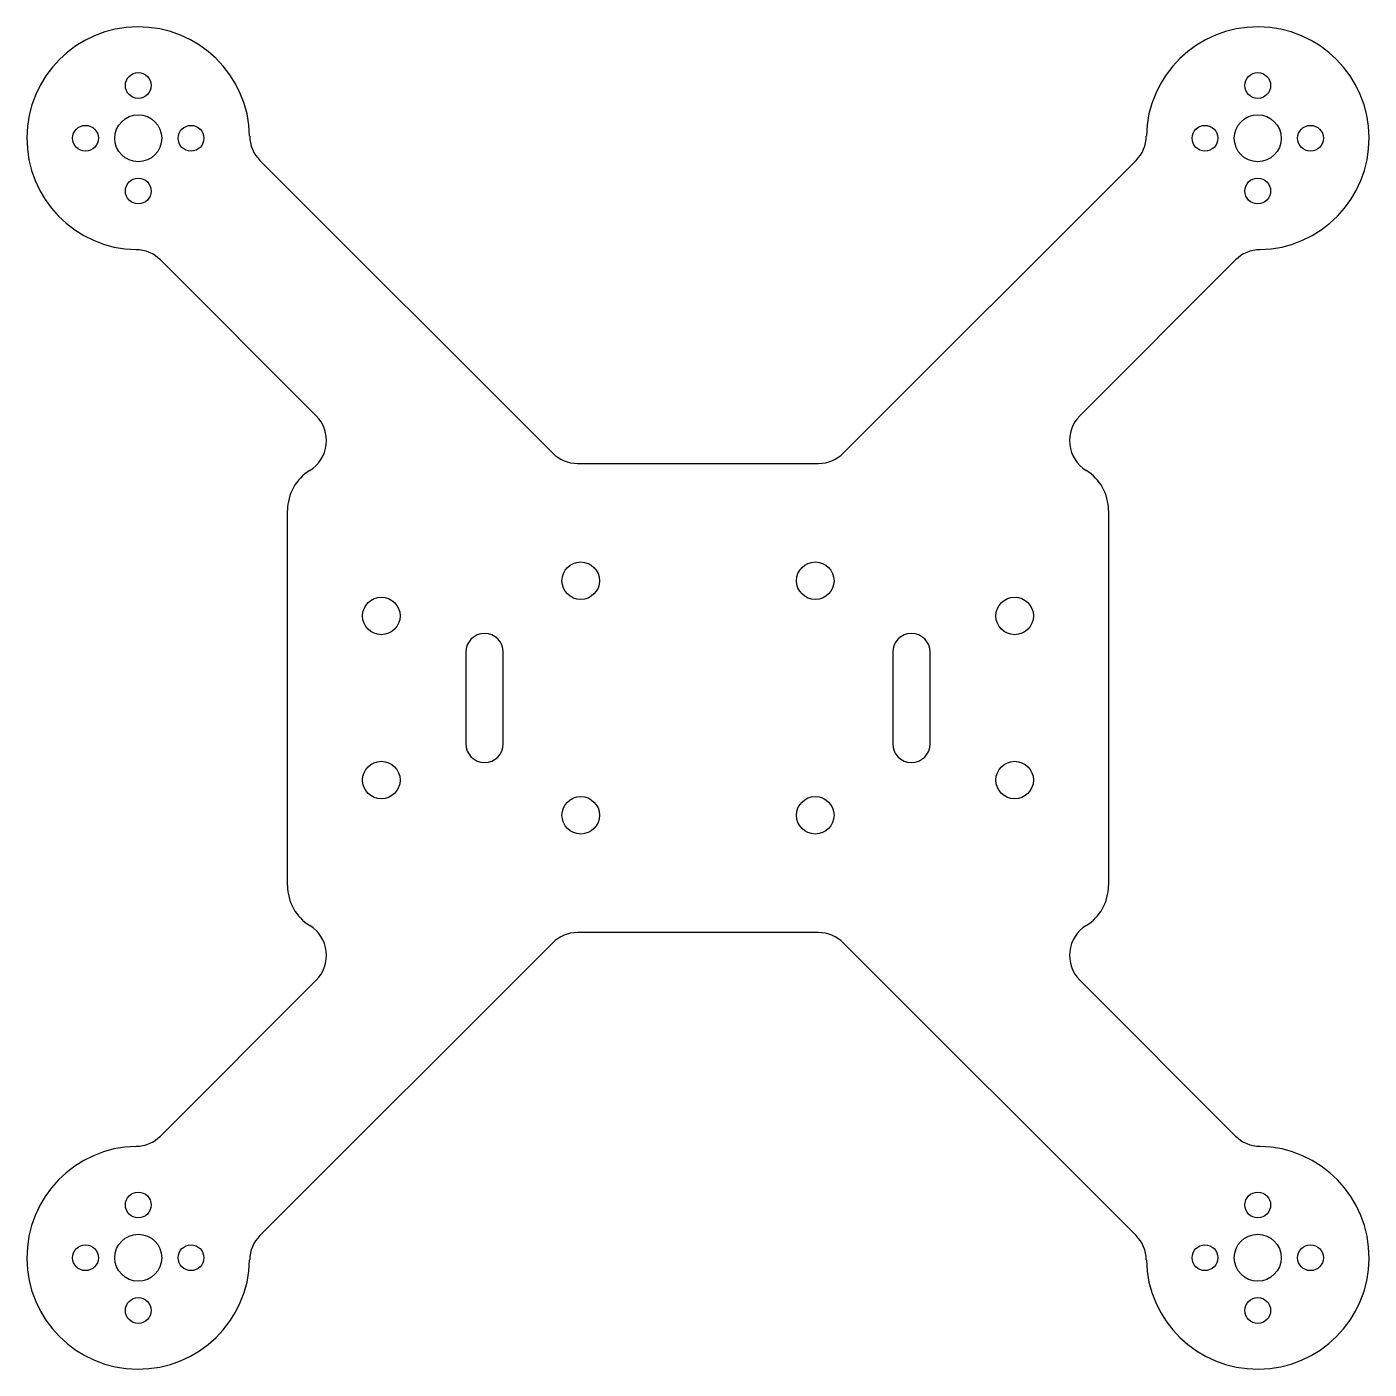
# Model space of a CAD drawing. Header units: millimetres. Extents: x -57 to 57, y -57 to 57.
import ezdxf

# ---------------------------------------------------------------- set-up
doc = ezdxf.new("R2010")
doc.units = ezdxf.units.MM

msp = doc.modelspace()

# ---------------------------------------------------------------- linework, layer by layer
for p, q in [((-37.35, 45.84), (-12.39, 20.88)), ((12.39, 20.88), (37.35, 45.84)), ((-32.56, 24.07), (-45.84, 37.35)), ((45.84, 37.35), (32.56, 24.07)), ((-10.27, 20), (10.27, 20)), ((-35, -16), (-35, 16)), ((35, 16), (35, -16)), ((-19.8, 3.9), (-19.8, -3.9)), ((-16.6, -3.9), (-16.6, 3.9)), ((16.6, 3.9), (16.6, -3.9)), ((19.8, -3.9), (19.8, 3.9)), ((10.27, -20), (-10.27, -20)), ((-12.39, -20.88), (-37.35, -45.84)), ((37.35, -45.84), (12.39, -20.88)), ((-45.84, -37.35), (-32.56, -24.07)), ((32.56, -24.07), (45.84, -37.35))]:
    msp.add_line(p, q)
for centre, radius in [((-47.73, 52.23), 1.1), ((47.73, 52.23), 1.1), ((-47.73, 47.73), 2), ((47.73, 47.73), 2), ((-52.23, 47.73), 1.1), ((-43.23, 47.73), 1.1), ((43.23, 47.73), 1.1), ((52.23, 47.73), 1.1), ((-47.73, 43.23), 1.1), ((47.73, 43.23), 1.1), ((-10, 10), 1.6), ((10, 10), 1.6), ((-27, 7), 1.6), ((27, 7), 1.6), ((-27, -7), 1.6), ((27, -7), 1.6), ((-10, -10), 1.6), ((10, -10), 1.6), ((-47.73, -43.23), 1.1), ((47.73, -43.23), 1.1), ((-47.73, -47.73), 2), ((47.73, -47.73), 2), ((-52.23, -47.73), 1.1), ((-43.23, -47.73), 1.1), ((43.23, -47.73), 1.1), ((52.23, -47.73), 1.1), ((-47.73, -52.23), 1.1), ((47.73, -52.23), 1.1)]:
    msp.add_circle(centre, radius)
for centre, radius, start, end in [((-47.73, 47.73), 9.5, -358.9455, -91.0545), ((47.73, 47.73), 9.5, -448.9455, -181.0545), ((-35.23, 47.96), 3, 181.0545, 225), ((35.23, 47.96), 3, -45, -1.0545), ((-47.96, 35.23), 3, 45, 88.9455), ((47.96, 35.23), 3, 91.0545, 135), ((-34.68, 21.95), 3, -58.2685, 45), ((34.68, 21.95), 3, 135, 238.2685), ((-10.27, 23), 3, 225, 270), ((10.27, 23), 3, -90, -45), ((-31, 16), 4, 121.7315, 180), ((31, 16), 4, 0, 58.2685), ((-18.2, 3.9), 1.6, 0, 180), ((18.2, 3.9), 1.6, 0, 180), ((-18.2, -3.9), 1.6, -180, 0), ((18.2, -3.9), 1.6, -180, 0), ((-31, -16), 4, -180, -121.7315), ((31, -16), 4, 301.7315, 360), ((-34.68, -21.95), 3, -45, 58.2685), ((34.68, -21.95), 3, 121.7315, 225), ((-10.27, -23), 3, 90, 135), ((10.27, -23), 3, 45, 90), ((-47.96, -35.23), 3, -88.9455, -45), ((47.96, -35.23), 3, 225, 268.9455), ((-47.73, -47.73), 9.5, -628.9455, -361.0545), ((47.73, -47.73), 9.5, -538.9455, -271.0545), ((-35.23, -47.96), 3, 135, 178.9455), ((35.23, -47.96), 3, 1.0545, 45)]:
    msp.add_arc(centre, radius, start, end)

doc.saveas('drawing.dxf')
